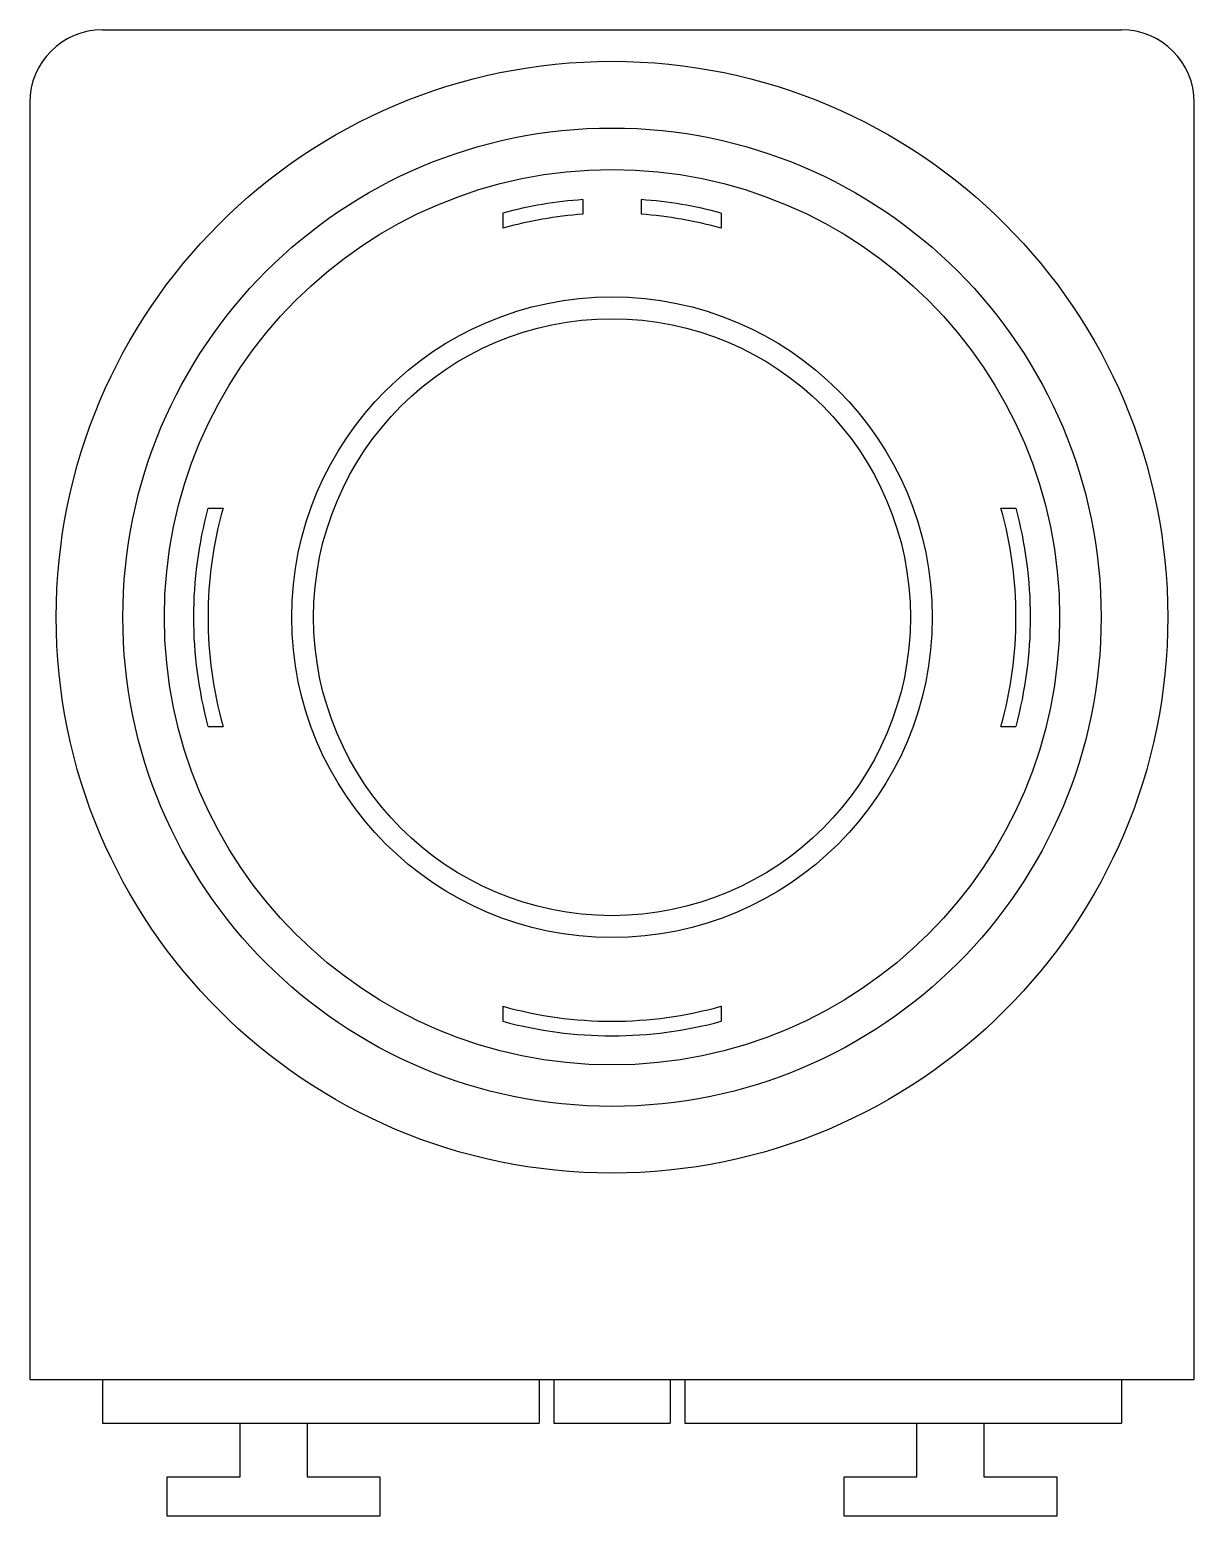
# Model space of a CAD drawing. Header units: millimetres. Extents: x -40 to 40, y -62 to 40.
import ezdxf

# ---------------------------------------------------------------- set-up
doc = ezdxf.new("R2010")
doc.units = ezdxf.units.MM

msp = doc.modelspace()

# ---------------------------------------------------------------- linework, layer by layer
at = {"color": 7, "linetype": 'Continuous', "lineweight": 25}
for p, q in [((-35, 40.35), (35, 40.35)), ((-40, 35.35), (-40, -52.35)), ((40, -52.35), (40, 35.35)), ((-2, 28.68), (-2, 27.68)), ((2, 28.68), (2, 27.68)), ((-7.5, 27.75), (-7.5, 26.72)), ((7.5, 27.75), (7.5, 26.72)), ((-27.75, 7.5), (-26.72, 7.5)), ((26.72, 7.5), (27.75, 7.5)), ((-27.75, -7.5), (-26.72, -7.5)), ((26.72, -7.5), (27.75, -7.5)), ((-7.5, -26.72), (-7.5, -27.75)), ((7.5, -26.72), (7.5, -27.75)), ((-40, -52.35), (40, -52.35)), ((-35, -52.35), (-35, -55.35)), ((-5, -52.35), (-5, -55.35)), ((-4, -52.35), (-4, -55.35)), ((4, -52.35), (4, -55.35)), ((5, -52.35), (5, -55.35)), ((35, -52.35), (35, -55.35)), ((-35, -55.35), (-5, -55.35)), ((-25.55, -59.05), (-25.55, -55.35)), ((-20.95, -55.35), (-20.95, -59.05)), ((-4, -55.35), (4, -55.35)), ((5, -55.35), (35, -55.35)), ((20.95, -59.05), (20.95, -55.35)), ((25.55, -55.35), (25.55, -59.05)), ((-30.55, -59.05), (-25.55, -59.05)), ((-30.55, -61.75), (-30.55, -59.05)), ((-20.95, -59.05), (-15.95, -59.05)), ((-15.95, -59.05), (-15.95, -61.75)), ((15.95, -59.05), (20.95, -59.05)), ((15.95, -61.75), (15.95, -59.05)), ((25.55, -59.05), (30.55, -59.05)), ((30.55, -59.05), (30.55, -61.75)), ((-15.95, -61.75), (-30.55, -61.75)), ((30.55, -61.75), (15.95, -61.75))]:
    msp.add_line(p, q, dxfattribs=at)
for radius in [38.18, 33.6, 30.75, 22, 20.5]:
    msp.add_circle((0, 0), radius, dxfattribs=at)
for centre, radius, start, end in [((-35, 35.35), 5, 90, 180), ((35, 35.35), 5, 0, 90), ((0, 0), 28.75, 93.989, 105.1217), ((0, 0), 28.75, 74.8783, 86.011), ((0, 0), 27.75, 94.133, 105.6804), ((0, 0), 27.75, 74.3196, 85.867), ((0, 0), 28.75, 164.8783, 195.1217), ((0, 0), 27.75, 164.3196, 195.6804), ((0, 0), 27.75, 344.3196, 15.6804), ((0, 0), 28.75, 344.8783, 15.1217), ((0, 0), 27.75, 254.3196, 285.6804), ((0, 0), 28.75, 254.8783, 285.1217)]:
    msp.add_arc(centre, radius, start, end, dxfattribs=at)

doc.saveas('drawing.dxf')
